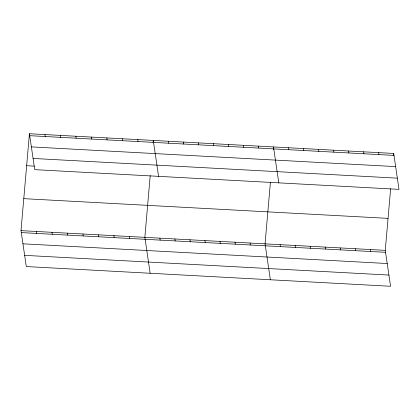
<?xml version="1.0" encoding="UTF-8"?>
<svg xmlns="http://www.w3.org/2000/svg" width="420" height="420" viewBox="0 0 420 420"><rect width="100%" height="100%" fill="white"/><g stroke="black" fill="none" stroke-linecap="round" stroke-linejoin="round"><path stroke-width="0.63" d="M390.637 188.654L385.271 250.352L390.574 286.277L26.303 266.558L21 230.638L29.426 133.723L393.697 153.442L399 189.362L34.729 169.649L29.426 133.723M150.213 175.639L144.853 237.342L150.155 273.262M153.111 142.306L153.274 140.427L158.582 176.353M270.428 182.144L265.062 243.847L270.365 279.772M273.268 149.441L273.483 146.932L278.791 182.858M393.53 155.321L393.697 153.442M29.715 135.686L393.986 155.405M31.369 146.895L395.64 166.609M33.075 158.44L397.346 178.159M26.644 165.706L34.382 166.126M23.777 198.655L388.054 218.374M21 230.638L385.271 250.352M21.289 232.601L385.56 252.32M22.943 243.81L387.219 263.524M24.649 255.355L388.92 275.069M378.667 152.628L378.961 154.591M363.641 151.814L363.935 153.778M370.246 249.538L370.534 251.507M348.616 151.001L348.905 152.964M355.22 248.724L355.509 250.693M333.59 150.187L333.879 152.15M340.195 247.916L340.483 249.879M318.565 149.373L318.854 151.337M325.169 247.102L325.458 249.065M303.539 148.559L303.828 150.523M310.139 246.288L310.433 248.252M288.514 147.746L288.803 149.709M295.113 245.474L295.407 247.438M280.088 244.661L280.376 246.624M258.458 146.118L258.752 148.087M243.432 145.304L243.721 147.273M250.037 243.033L250.325 244.997M228.407 144.496L228.695 146.459M235.011 242.219L235.3 244.183M213.381 143.682L213.67 145.646M219.986 241.406L220.274 243.369M198.356 142.868L198.644 144.832M204.955 240.592L205.249 242.56M183.33 142.054L183.619 144.018M189.929 239.778L190.223 241.747M168.304 141.241L168.593 143.204M174.904 238.964L175.192 240.933M159.878 238.156L160.167 240.119M137.797 139.587L138.085 141.556M122.314 138.752L122.603 140.716M129.37 236.502L129.659 238.466M106.832 137.912L107.121 139.876M113.888 235.662L114.177 237.631M91.35 137.072L91.639 139.041M98.406 234.827L98.7 236.791M75.868 136.238L76.157 138.201M82.924 233.987L83.218 235.951M60.386 135.398L60.68 137.366M67.447 233.153L67.736 235.116M44.903 134.563L45.197 136.526M51.965 232.312L52.253 234.276M36.482 231.472L36.771 233.441"/></g></svg>
